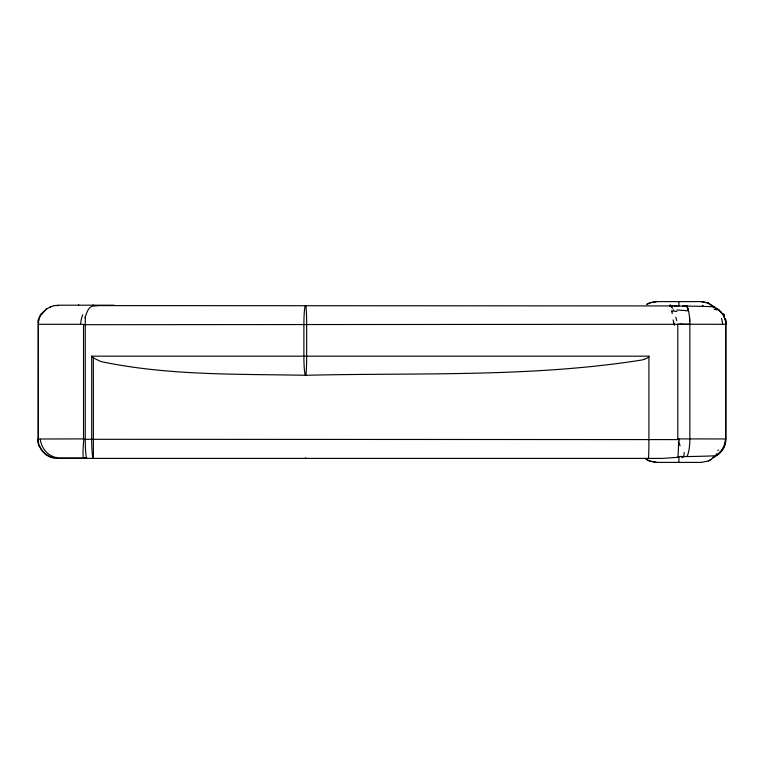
<?xml version="1.0" encoding="UTF-8"?>
<svg xmlns="http://www.w3.org/2000/svg" width="764" height="764" viewBox="0 0 764 764"><rect width="100%" height="100%" fill="white"/><g stroke="black" fill="none" stroke-linecap="round" stroke-linejoin="round"><path stroke-width="1.15" d="M677.993 439.596L83.486 439.3A2.655 2.607 -89.7 0 0 83.515 438.899L83.515 324.7A2.693 2.693 0 0 1 83.543 324.299L38.592 324.299M91.699 356.177L93.351 357.838L93.399 458.4A19.1 1.709 -90 0 1 91.699 439.3L91.699 356.177L648.913 356.177L648.913 439.3A19.11 0.535 90 0 1 648.378 458.4M725.58 324.423L725.58 438.947L725.58 324.299L682.462 324.251M725.599 438.956L677.811 438.899L677.811 324.232L681.287 324.251M725.599 439.128L725.695 439.3A19.071 18.89 -30.8 0 1 715.782 455.707M38.391 322.37L38.315 439.243M38.439 321.911L38.63 320.689M38.859 319.734L38.697 320.355A19.138 19.138 0 0 0 38.2 324.7L38.2 439.3A19.1 19.1 0 0 0 57.3 458.4L662.655 458.4L678.919 457.235L678.919 462.392M84.919 317.91C86.695 313.345 88.003 306.288 94.029 305.829A19.1 4.727 -90 0 0 92.826 305.199A19.1 4.727 90 0 1 93.036 305.208M39.48 317.824L39.279 318.359L39.537 317.69M39.69 317.299L41.361 314.176M40.311 315.971L40.578 315.465M41.562 313.88L42.851 312.209M648.455 357.151L648.77 356.712A1.194 1.194 0 0 0 648.913 356.177M45.429 309.735L50.09 307.013M45.706 309.525L46.747 308.78M701.209 462.392L708.514 460.94L714.712 456.805M708.514 460.94L711.332 459.45M646.697 304.397L649.849 302.85L656.639 301.608L650.164 302.735L647.127 304.139M712.841 457.388L714.951 456.528A19.1 19.1 0 0 0 725.8 439.3L725.8 324.7A19.1 19.1 0 0 0 723.069 314.863L722.83 314.472M722.591 314.109L718.437 309.63L708.333 302.983L701.209 301.608L708.371 303.002M50.701 306.775L52.859 306.125M644.233 359.309L643.584 359.519A45.964 45.964 0 0 1 641.951 359.997C530.99 377.578 417.574 372.584 305.6 375.277C237.661 373.949 168.643 375.697 101.832 361.744A58.675 58.675 0 0 1 99.912 361.152L93.399 357.886M714.302 306.927L712.955 306.775M97.085 305.619L98.394 305.6M681.545 456.624L686.931 456.538A19.1 4.727 -90 0 0 689.844 438.899L689.844 324.299A19.1 4.727 -90 0 0 689.777 320.976L689.558 317.728A19.1 4.727 90 0 0 686.989 306.746L686.912 306.622M656.754 301.608L701.094 301.608M57.424 305.199L114.17 305.199M57.3 305.6L58.427 305.6M98.537 305.6L669.913 305.934M83.515 324.7L689.033 324.289M38.305 439.004L83.515 438.899M57.577 457.999L83.037 457.999A37.828 26.75 -89.7 0 0 86.953 458.4A19.1 1.709 90 0 1 85.253 439.3L85.253 324.7A19.1 1.709 -90 0 1 85.425 316.392M656.754 462.392L701.094 462.392M674.326 305.972L675.242 305.982M672.692 305.963L674.574 305.982M670.84 305.944L672.75 305.963M669.617 305.934L671.174 305.944M676.617 306.001L675.042 305.982M678.002 306.02L682.777 306.077M676.159 305.992L678.155 306.02M689.033 324.194L689.844 324.213M685.184 310.671L688.469 310.786L688.622 311.445M713.146 306.784L713.07 306.689M676.885 309.907L682.663 310.471M713.366 306.794L713.423 306.803A35.02 0.516 0.6 0 0 687.103 306.097M713.471 306.803L707.77 303.002M50.262 456.538L50.634 456.691A19.043 18.871 32 0 0 53.91 457.665M646.411 459.431L649.639 461.064L656.639 462.392L649.629 461.064L644.95 458.4M717.826 309.172L718.542 309.707M671.556 307.023L672.683 308.293M719.163 310.232L720.872 311.903M721.044 312.084L721.455 312.572M721.531 312.667L722.066 313.355M723.756 316.143L724.606 318.196M673.495 309.792L673.772 310.442M687.476 307.72L688.039 309.258L687.495 307.777A19.1 4.727 -90 0 0 686.989 306.746M724.654 318.33L724.902 319.161M676.713 320.67L675.777 317.117M680.065 445.784L678.556 440.904A19.11 1.06 -90 0 1 677.83 457.33M689.567 317.786L689.777 321.052M678.919 301.618L678.919 306.03M682.959 306.049A35.058 0.516 0.7 0 1 686.97 306.106M683.073 306.039A35.268 0.506 0.7 0 1 687.208 306.097M670.143 304.779A12.291 6.8 -43.7 0 1 671.403 307.118M677.888 439.3A1.213 1.213 0 0 1 677.802 438.899M674.564 325.302A18.575 9.913 70.2 0 1 673.151 319.925M673.6 322.465A19.883 0.678 76.2 0 1 673.934 323.802M671.613 311.32A19.205 6.647 -89.7 0 1 672.253 313.565M671.957 310.098A19.043 7.545 -85.3 0 1 672.521 311.741M673.743 311.292A43.013 25.317 6.2 0 1 676.942 311.406M685.155 310.537A22.357 8.156 5.5 0 1 682.682 310.337M681.927 324.012A12.367 1.06 0.8 0 1 680.963 324.012M723.709 314.348A10.419 4.479 42.1 0 1 724.167 315.188M723.136 314.663A9.254 4.078 75 0 1 723.718 315.694M86.628 458.037A19.1 1.709 -90 0 0 86.953 458.4A37.828 26.73 89.7 0 1 83.047 457.97M86.953 458.4A19.1 19.1 0 0 1 83.018 457.989M721.474 318.321A18.231 13.618 88.5 0 1 722.515 324.442M53.356 305.81A18.556 3.572 -21.5 0 1 57.529 305.495M648.55 357.294A12.797 12.797 0 0 1 644.205 359.156M80.554 323.917A18.756 9.311 -84.7 0 1 82.741 314.711M725.599 318.894A18.403 17.505 -55.3 0 1 726.497 324.242M702.288 305.352A28.363 1.681 12.6 0 1 703.128 305.571M94.249 305.963A16.531 5.539 8.7 0 1 97.267 305.791M41.781 314.462A20.676 19.444 82.8 0 1 45.534 309.859M39.203 317.681A16.178 11.116 -44.6 0 1 39.422 317.117M39.155 318.407A11.45 4.966 -57.1 0 0 39.021 318.808A11.126 4.66 -57.7 0 1 39.126 318.464M305.266 458.037A19.1 1.709 90 0 0 305.6 458.4A19.1 1.06 -90 0 0 305.801 458.037M39.079 446.348A18.718 17.983 38.9 0 1 37.732 439.271M725.418 439.3A19.081 18.479 -46.8 0 1 716.231 455.105M723.537 314.587A4.966 1.776 77.1 0 1 724.358 315.761M724.234 315.752A6.055 1.566 49.4 0 1 724.53 316.602M83.228 456.576A19.052 1.881 -84.1 0 1 83.839 439.281M57.3 457.722A18.976 16.235 61.8 0 1 40.282 439.319M49.393 456.213A19.071 18.833 28.7 0 1 44.417 452.842M43.844 452.374A19.09 18.718 30 0 1 39.747 446.233M715.839 455.592A36.414 0.602 -0.8 0 1 687.476 456.566M716.154 454.666A11.546 1.27 -69.6 0 1 716.355 453.768M718.322 450.015A11.536 0.525 -57.9 0 1 717.94 450.598M681.373 456.28A12.644 10.581 4.7 0 1 678.833 456.834M679.54 440.284A13.332 9.254 70.8 0 1 679.072 439.157M50.071 307.224A15.452 8.729 -41.4 0 1 50.672 306.985M43.214 312.543A20.695 19.32 87.6 0 1 45.907 309.792M40.311 315.36A20.217 18.775 -5.4 0 1 41.275 313.717M39.738 316.535A18.775 15.595 -31.3 0 1 40.043 315.895M39.375 317.719A15.977 10.629 -46 0 1 39.537 317.289M713.92 309.009A17.897 10.524 44.8 0 1 714.856 309.496M715.295 308.876A20.704 16.751 65.2 0 1 717.119 310.127M718.532 309.716A21.965 20.513 -60.8 0 1 718.972 310.079M723.393 313.698A13.637 7.63 36 0 1 723.871 314.52M684.191 452.489A18.995 5.224 71.1 0 1 681.88 457.703M38.601 322.561A9.77 3.935 85.2 0 1 38.639 322.112M723.527 316.019A11.24 5.673 77.1 0 1 723.651 316.286M38.038 322.141A9.731 4.45 83.4 0 1 38.114 321.577M37.904 320.699A4.278 1.442 87.4 0 1 38.41 319.486M306.66 356.177L306.66 324.7A19.1 1.06 -90 0 0 305.6 305.6A19.1 1.709 -90 0 0 303.891 324.7L303.891 356.177A19.1 1.709 90 0 0 305.59 375.277A19.1 1.06 -90 0 0 306.66 356.177M78.768 305.199A19.1 4.727 -90 0 0 78.53 305.218A19.1 4.727 90 0 1 78.768 305.199M38.697 319.505A6.246 1.394 -65.2 0 0 38.534 320.145A6.15 1.337 -65.5 0 1 38.706 319.533"/></g></svg>
